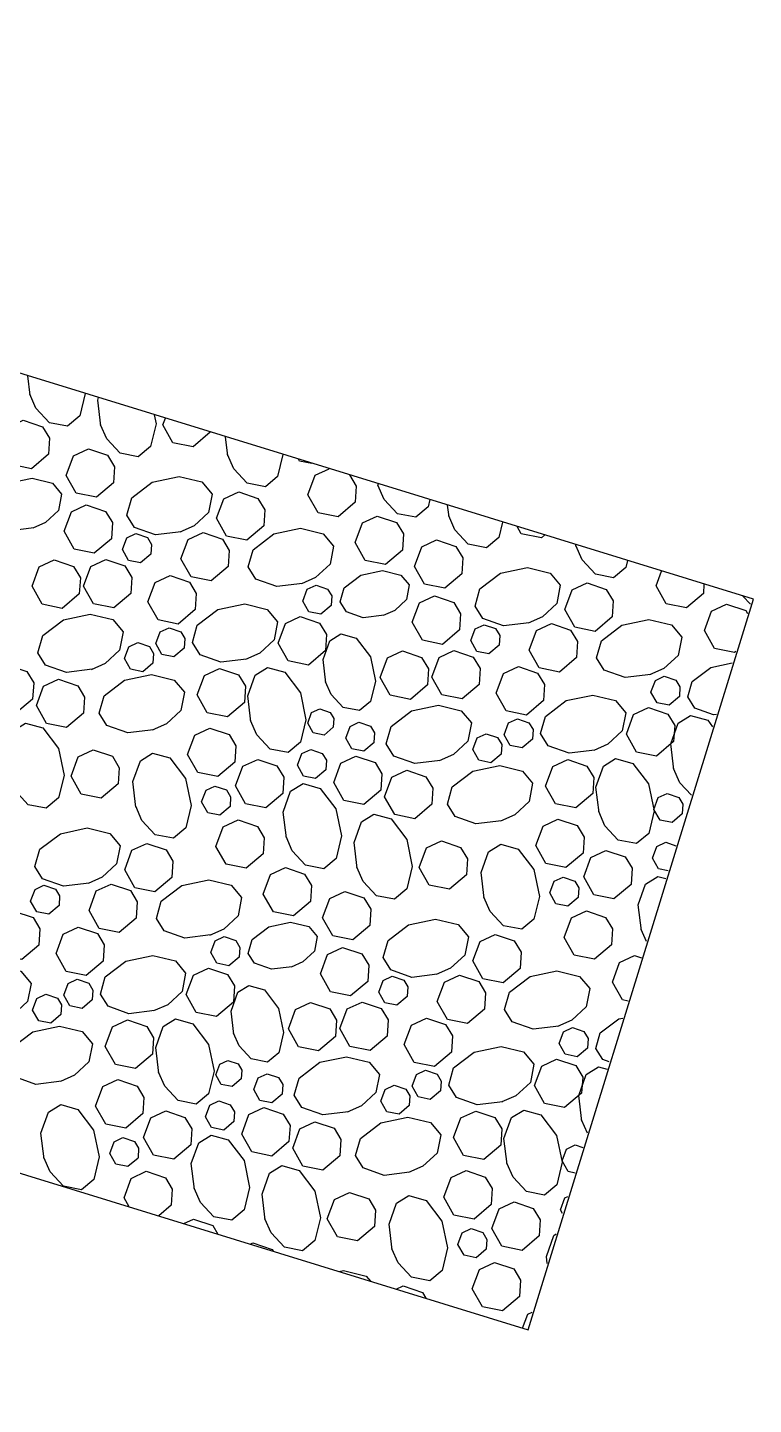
# Model space of a CAD drawing. Header units: feet. Extents: x 10084 to 13321, y 3329 to 8503.
# Drawn here: x 11707.15 to 11716.65, y 4737.23 to 4755.25 of the extents above; entities that cross this region are included whole.
import ezdxf

# ---------------------------------------------------------------- set-up
doc = ezdxf.new("R2010")
doc.units = ezdxf.units.FT
doc.header["$LTSCALE"] = 40
doc.header["$MEASUREMENT"] = 0
doc.layers.add('Level 1', color=7, linetype='Continuous')
doc.layers.add('STORM', color=2, linetype='Continuous')

msp = doc.modelspace()

# ---------------------------------------------------------------- linework, layer by layer
at = {"layer": 'Level 1', "color": 5, "linetype": 'Continuous', "lineweight": 40}
msp.add_arc((11331.445, 4861.244), 384.38, 339.91875, 350.55521, dxfattribs=at)
at = {"layer": 'Level 1', "color": 5, "linetype": 'Continuous', "lineweight": 70, "extrusion": (0, 0, -1)}
msp.add_arc((-11330.49, 4863.179), 390, 190.72925, 203.41601, dxfattribs=at)
at = {"layer": 'STORM', "color": 5, "flags": 128}
msp.add_lwpolyline([(11697.535, 4753.659), (11694.59, 4744.103), (11713.703, 4738.212), (11716.648, 4747.769)], close=True, dxfattribs=at)
for points in [[(11707.186, 4750.439), (11707.155, 4750.693)], [(11707.907, 4750.461), (11707.836, 4750.168), (11707.675, 4750.033), (11707.438, 4750.079), (11707.263, 4750.267), (11707.181, 4750.453)], [(11708.111, 4750.039), (11708.07, 4750.375), (11708.082, 4750.407)], [(11708.808, 4750.183), (11708.833, 4750.063), (11708.762, 4749.768), (11708.601, 4749.633), (11708.363, 4749.679), (11708.189, 4749.868), (11708.106, 4750.053)], [(11707.425, 4749.666), (11707.202, 4749.477), (11706.939, 4749.53), (11706.807, 4749.764), (11706.902, 4750.02), (11707.097, 4750.111), (11707.349, 4750.026), (11707.438, 4749.877), (11707.425, 4749.666)], [(11709.542, 4749.953), (11709.319, 4749.764), (11709.055, 4749.817), (11708.924, 4750.051), (11708.956, 4750.138)], [(11709.542, 4749.957), (11709.542, 4749.953)], [(11709.774, 4749.646), (11709.744, 4749.895)], [(11708.277, 4749.292), (11708.054, 4749.103), (11707.79, 4749.156), (11707.659, 4749.39), (11707.754, 4749.646), (11707.949, 4749.737), (11708.2, 4749.652), (11708.29, 4749.503), (11708.277, 4749.292)], [(11710.494, 4749.664), (11710.424, 4749.375), (11710.264, 4749.241), (11710.026, 4749.286), (11709.852, 4749.475), (11709.77, 4749.661)], [(11710.873, 4749.547), (11710.87, 4749.543), (11710.711, 4749.575), (11710.697, 4749.601)], [(11711.438, 4749.037), (11711.215, 4748.848), (11710.952, 4748.901), (11710.82, 4749.135), (11710.915, 4749.391), (11711.1, 4749.477)], [(11707.233, 4748.703), (11706.931, 4748.666), (11706.685, 4748.753), (11706.595, 4748.898), (11706.652, 4749.102), (11706.894, 4749.286), (11707.211, 4749.353), (11707.477, 4749.288), (11707.598, 4749.144), (11707.557, 4748.93), (11707.387, 4748.773), (11707.22, 4748.699)], [(11709.161, 4748.653), (11708.825, 4748.612), (11708.552, 4748.709), (11708.452, 4748.87), (11708.515, 4749.096), (11708.784, 4749.3), (11709.137, 4749.375), (11709.432, 4749.303), (11709.566, 4749.142), (11709.521, 4748.905), (11709.332, 4748.731), (11709.146, 4748.648)], [(11711.362, 4749.396), (11711.451, 4749.248), (11711.438, 4749.037)], [(11712.415, 4749.072), (11712.391, 4748.977), (11712.231, 4748.842), (11711.993, 4748.887), (11711.819, 4749.076), (11711.736, 4749.262)], [(11711.741, 4749.248), (11711.737, 4749.281)], [(11710.244, 4748.729), (11710.021, 4748.54), (11709.757, 4748.593), (11709.626, 4748.828), (11709.72, 4749.083), (11709.915, 4749.174), (11710.167, 4749.089), (11710.257, 4748.94), (11710.244, 4748.729)], [(11708.249, 4748.559), (11708.026, 4748.37), (11707.762, 4748.423), (11707.631, 4748.658), (11707.726, 4748.913), (11707.921, 4749.005), (11708.172, 4748.919), (11708.263, 4748.771), (11708.249, 4748.559)], [(11712.666, 4748.848), (11712.648, 4749)], [(11712.057, 4748.413), (11711.834, 4748.224), (11711.57, 4748.277), (11711.439, 4748.511), (11711.533, 4748.767), (11711.728, 4748.858), (11711.98, 4748.773), (11712.07, 4748.624), (11712.057, 4748.413)], [(11713.366, 4748.779), (11713.317, 4748.577), (11713.156, 4748.442), (11712.918, 4748.488), (11712.744, 4748.677), (11712.662, 4748.862)], [(11713.917, 4748.609), (11713.874, 4748.573), (11713.611, 4748.626), (11713.558, 4748.719)], [(11708.766, 4748.36), (11708.632, 4748.247), (11708.474, 4748.278), (11708.395, 4748.419), (11708.452, 4748.572), (11708.569, 4748.627), (11708.72, 4748.576), (11708.774, 4748.487), (11708.766, 4748.36)], [(11709.778, 4748.197), (11709.555, 4748.008), (11709.291, 4748.061), (11709.159, 4748.296), (11709.254, 4748.551), (11709.45, 4748.643), (11709.701, 4748.557), (11709.791, 4748.408), (11709.778, 4748.197)], [(11710.749, 4747.975), (11710.413, 4747.934), (11710.14, 4748.031), (11710.04, 4748.192), (11710.104, 4748.417), (11710.373, 4748.623), (11710.725, 4748.697), (11711.02, 4748.625), (11711.154, 4748.464), (11711.109, 4748.227), (11710.92, 4748.053), (11710.734, 4747.97)], [(11712.833, 4748.1), (11712.61, 4747.912), (11712.346, 4747.965), (11712.215, 4748.199), (11712.309, 4748.454), (11712.504, 4748.546), (11712.756, 4748.46), (11712.846, 4748.312), (11712.832, 4748.101)], [(11715.002, 4748.275), (11714.98, 4748.184), (11714.819, 4748.05), (11714.581, 4748.095), (11714.407, 4748.284), (11714.325, 4748.47)], [(11714.329, 4748.455), (11714.326, 4748.483)], [(11707.829, 4747.839), (11707.606, 4747.65), (11707.343, 4747.703), (11707.211, 4747.938), (11707.306, 4748.193), (11707.501, 4748.285), (11707.753, 4748.199), (11707.843, 4748.05), (11707.829, 4747.839)], [(11708.504, 4747.844), (11708.281, 4747.655), (11708.017, 4747.708), (11707.886, 4747.942), (11707.981, 4748.198), (11708.176, 4748.289), (11708.427, 4748.204), (11708.517, 4748.055), (11708.504, 4747.844)], [(11713.716, 4747.462), (11713.38, 4747.421), (11713.107, 4747.518), (11713.007, 4747.679), (11713.071, 4747.904), (11713.34, 4748.109), (11713.692, 4748.184), (11713.987, 4748.112), (11714.121, 4747.951), (11714.076, 4747.713), (11713.887, 4747.539), (11713.702, 4747.457)], [(11709.345, 4747.634), (11709.122, 4747.445), (11708.859, 4747.498), (11708.727, 4747.733), (11708.822, 4747.988), (11709.017, 4748.08), (11709.269, 4747.994), (11709.359, 4747.845), (11709.345, 4747.634)], [(11711.816, 4747.56), (11711.544, 4747.526), (11711.323, 4747.605), (11711.242, 4747.735), (11711.293, 4747.918), (11711.511, 4748.084), (11711.797, 4748.144), (11712.035, 4748.086), (11712.144, 4747.956), (11712.108, 4747.764), (11711.955, 4747.623), (11711.804, 4747.556)], [(11714.799, 4747.538), (11714.576, 4747.349), (11714.313, 4747.402), (11714.181, 4747.636), (11714.276, 4747.892), (11714.471, 4747.983), (11714.722, 4747.898), (11714.812, 4747.749), (11714.799, 4747.538)], [(11715.994, 4747.846), (11715.771, 4747.657), (11715.507, 4747.71), (11715.375, 4747.944), (11715.447, 4748.137)], [(11711.124, 4747.687), (11710.99, 4747.573), (11710.832, 4747.605), (11710.753, 4747.746), (11710.809, 4747.899), (11710.927, 4747.954), (11711.077, 4747.902), (11711.131, 4747.813), (11711.123, 4747.687)], [(11712.804, 4747.368), (11712.581, 4747.179), (11712.318, 4747.232), (11712.186, 4747.467), (11712.281, 4747.722), (11712.476, 4747.813), (11712.728, 4747.728), (11712.818, 4747.579), (11712.804, 4747.368)], [(11716.001, 4747.967), (11715.994, 4747.846)], [(11716.609, 4747.704), (11716.511, 4747.809)], [(11710.018, 4746.986), (11709.682, 4746.945), (11709.409, 4747.042), (11709.309, 4747.203), (11709.373, 4747.428), (11709.642, 4747.633), (11709.994, 4747.708), (11710.289, 4747.636), (11710.423, 4747.475), (11710.378, 4747.237), (11710.189, 4747.063), (11710.004, 4746.981)], [(11716.418, 4747.085), (11716.401, 4747.072), (11716.138, 4747.125), (11716.006, 4747.359), (11716.101, 4747.614), (11716.297, 4747.706), (11716.548, 4747.62), (11716.571, 4747.582)], [(11707.997, 4746.852), (11707.661, 4746.811), (11707.388, 4746.908), (11707.288, 4747.069), (11707.352, 4747.295), (11707.621, 4747.5), (11707.973, 4747.574), (11708.268, 4747.503), (11708.402, 4747.342), (11708.357, 4747.104), (11708.168, 4746.93), (11707.983, 4746.847)], [(11711.049, 4747.097), (11710.826, 4746.908), (11710.562, 4746.961), (11710.431, 4747.196), (11710.525, 4747.451), (11710.72, 4747.542), (11710.972, 4747.457), (11711.062, 4747.308), (11711.049, 4747.097)], [(11714.333, 4747.006), (11714.11, 4746.817), (11713.847, 4746.87), (11713.715, 4747.104), (11713.81, 4747.36), (11714.005, 4747.451), (11714.256, 4747.366), (11714.346, 4747.217), (11714.333, 4747.006)], [(11715.304, 4746.784), (11714.969, 4746.743), (11714.695, 4746.84), (11714.596, 4747.001), (11714.659, 4747.226), (11714.928, 4747.431), (11715.28, 4747.506), (11715.575, 4747.434), (11715.71, 4747.273), (11715.664, 4747.035), (11715.476, 4746.861), (11715.29, 4746.779)], [(11709.202, 4747.129), (11709.068, 4747.015), (11708.91, 4747.047), (11708.831, 4747.188), (11708.888, 4747.341), (11709.005, 4747.396), (11709.156, 4747.344), (11709.21, 4747.255), (11709.202, 4747.129)], [(11711.055, 4746.677), (11711.018, 4746.979), (11711.105, 4747.225), (11711.25, 4747.315), (11711.453, 4747.258), (11711.638, 4747.015), (11711.705, 4746.698), (11711.64, 4746.433), (11711.496, 4746.312), (11711.281, 4746.353), (11711.125, 4746.523), (11711.05, 4746.69)], [(11713.322, 4747.169), (11713.188, 4747.055), (11713.03, 4747.087), (11712.951, 4747.228), (11713.008, 4747.381), (11713.124, 4747.436), (11713.276, 4747.385), (11713.33, 4747.296), (11713.322, 4747.169)], [(11708.792, 4746.934), (11708.659, 4746.821), (11708.501, 4746.853), (11708.422, 4746.993), (11708.478, 4747.147), (11708.596, 4747.201), (11708.747, 4747.15), (11708.8, 4747.061), (11708.792, 4746.934)], [(11712.385, 4746.648), (11712.162, 4746.459), (11711.898, 4746.512), (11711.766, 4746.747), (11711.861, 4747.002), (11712.057, 4747.093), (11712.308, 4747.008), (11712.398, 4746.859), (11712.385, 4746.648)], [(11713.06, 4746.653), (11712.836, 4746.464), (11712.573, 4746.517), (11712.442, 4746.751), (11712.536, 4747.007), (11712.731, 4747.098), (11712.983, 4747.012), (11713.073, 4746.864), (11713.059, 4746.653)], [(11707.219, 4746.463), (11706.996, 4746.274), (11706.733, 4746.327), (11706.601, 4746.561), (11706.696, 4746.817), (11706.891, 4746.908), (11707.143, 4746.822), (11707.233, 4746.674), (11707.219, 4746.463)], [(11716.164, 4746.263), (11716.126, 4746.258), (11715.88, 4746.346), (11715.79, 4746.491), (11715.848, 4746.694), (11716.09, 4746.878), (11716.372, 4746.938)], [(11707.886, 4746.278), (11707.663, 4746.089), (11707.399, 4746.142), (11707.268, 4746.377), (11707.362, 4746.632), (11707.558, 4746.723), (11707.809, 4746.638), (11707.899, 4746.489), (11707.886, 4746.278)], [(11708.799, 4746.062), (11708.463, 4746.021), (11708.19, 4746.118), (11708.09, 4746.279), (11708.153, 4746.505), (11708.422, 4746.71), (11708.774, 4746.784), (11709.069, 4746.712), (11709.204, 4746.552), (11709.158, 4746.314), (11708.97, 4746.14), (11708.784, 4746.057)], [(11709.991, 4746.418), (11709.767, 4746.229), (11709.504, 4746.282), (11709.372, 4746.517), (11709.467, 4746.772), (11709.663, 4746.864), (11709.914, 4746.778), (11710.004, 4746.63), (11709.99, 4746.418)], [(11710.073, 4746.168), (11710.032, 4746.504), (11710.129, 4746.777), (11710.29, 4746.877), (11710.516, 4746.813), (11710.721, 4746.544), (11710.795, 4746.192), (11710.723, 4745.897), (11710.563, 4745.762), (11710.325, 4745.808), (11710.151, 4745.997), (11710.068, 4746.182)], [(11713.901, 4746.443), (11713.678, 4746.254), (11713.415, 4746.307), (11713.283, 4746.541), (11713.378, 4746.797), (11713.573, 4746.888), (11713.824, 4746.803), (11713.914, 4746.654), (11713.901, 4746.443)], [(11715.679, 4746.495), (11715.545, 4746.382), (11715.387, 4746.414), (11715.308, 4746.554), (11715.365, 4746.708), (11715.482, 4746.762), (11715.633, 4746.711), (11715.687, 4746.622), (11715.679, 4746.495)], [(11712.552, 4745.661), (11712.217, 4745.62), (11711.943, 4745.717), (11711.844, 4745.878), (11711.907, 4746.104), (11712.176, 4746.309), (11712.528, 4746.383), (11712.823, 4746.311), (11712.958, 4746.151), (11712.912, 4745.913), (11712.724, 4745.739), (11712.538, 4745.656)], [(11714.573, 4745.795), (11714.237, 4745.754), (11713.964, 4745.851), (11713.864, 4746.012), (11713.928, 4746.237), (11714.197, 4746.442), (11714.549, 4746.516), (11714.844, 4746.445), (11714.978, 4746.284), (11714.933, 4746.046), (11714.745, 4745.872), (11714.559, 4745.79)], [(11711.152, 4746.094), (11711.031, 4745.992), (11710.889, 4746.021), (11710.818, 4746.147), (11710.869, 4746.285), (11710.975, 4746.335), (11711.111, 4746.288), (11711.159, 4746.208), (11711.152, 4746.094)], [(11713.757, 4745.937), (11713.623, 4745.824), (11713.465, 4745.856), (11713.386, 4745.997), (11713.443, 4746.15), (11713.56, 4746.205), (11713.711, 4746.153), (11713.765, 4746.064), (11713.757, 4745.937)], [(11715.604, 4745.906), (11715.381, 4745.717), (11715.118, 4745.77), (11714.986, 4746.005), (11715.081, 4746.26), (11715.276, 4746.351), (11715.528, 4746.266), (11715.618, 4746.117), (11715.604, 4745.906)], [(11715.607, 4745.541), (11715.566, 4745.876), (11715.663, 4746.149), (11715.824, 4746.249), (11716.05, 4746.186), (11716.114, 4746.101)], [(11706.908, 4745.44), (11706.868, 4745.776), (11706.965, 4746.049), (11707.126, 4746.149), (11707.351, 4746.085), (11707.556, 4745.816), (11707.63, 4745.464), (11707.559, 4745.169), (11707.398, 4745.035), (11707.16, 4745.08), (11706.986, 4745.269), (11706.904, 4745.454)], [(11709.864, 4745.638), (11709.641, 4745.449), (11709.378, 4745.502), (11709.246, 4745.737), (11709.341, 4745.992), (11709.536, 4746.084), (11709.788, 4745.998), (11709.878, 4745.85), (11709.864, 4745.638)], [(11711.685, 4745.893), (11711.551, 4745.78), (11711.393, 4745.811), (11711.314, 4745.952), (11711.371, 4746.105), (11711.488, 4746.16), (11711.639, 4746.109), (11711.693, 4746.02), (11711.684, 4745.893)], [(11713.348, 4745.743), (11713.214, 4745.63), (11713.056, 4745.662), (11712.977, 4745.802), (11713.034, 4745.955), (11713.151, 4746.01), (11713.302, 4745.959), (11713.356, 4745.87), (11713.348, 4745.743)], [(11708.339, 4745.354), (11708.116, 4745.165), (11707.853, 4745.218), (11707.721, 4745.452), (11707.816, 4745.708), (11708.011, 4745.799), (11708.263, 4745.714), (11708.353, 4745.565), (11708.339, 4745.354)], [(11708.571, 4745.047), (11708.53, 4745.383), (11708.628, 4745.656), (11708.789, 4745.756), (11709.014, 4745.692), (11709.219, 4745.424), (11709.293, 4745.071), (11709.222, 4744.776), (11709.061, 4744.642), (11708.823, 4744.687), (11708.649, 4744.876), (11708.567, 4745.062)], [(11710.491, 4745.229), (11710.268, 4745.04), (11710.004, 4745.093), (11709.873, 4745.327), (11709.968, 4745.583), (11710.163, 4745.674), (11710.415, 4745.589), (11710.504, 4745.44), (11710.491, 4745.229)], [(11711.054, 4745.536), (11710.92, 4745.423), (11710.762, 4745.455), (11710.683, 4745.596), (11710.74, 4745.749), (11710.857, 4745.804), (11711.008, 4745.752), (11711.062, 4745.663), (11711.054, 4745.536)], [(11711.775, 4745.272), (11711.552, 4745.083), (11711.288, 4745.136), (11711.157, 4745.37), (11711.252, 4745.626), (11711.447, 4745.717), (11711.698, 4745.631), (11711.788, 4745.483), (11711.775, 4745.272)], [(11714.546, 4745.227), (11714.323, 4745.038), (11714.06, 4745.091), (11713.928, 4745.325), (11714.023, 4745.581), (11714.218, 4745.672), (11714.469, 4745.587), (11714.559, 4745.438), (11714.546, 4745.227)], [(11714.628, 4744.977), (11714.587, 4745.312), (11714.685, 4745.586), (11714.845, 4745.685), (11715.071, 4745.622), (11715.276, 4745.353), (11715.35, 4745.001), (11715.279, 4744.706), (11715.118, 4744.571), (11714.88, 4744.617), (11714.706, 4744.806), (11714.624, 4744.991)], [(11712.441, 4745.087), (11712.218, 4744.898), (11711.955, 4744.951), (11711.823, 4745.185), (11711.918, 4745.441), (11712.113, 4745.532), (11712.364, 4745.447), (11712.454, 4745.298), (11712.441, 4745.087)], [(11713.354, 4744.871), (11713.018, 4744.83), (11712.745, 4744.927), (11712.645, 4745.088), (11712.709, 4745.314), (11712.978, 4745.519), (11713.33, 4745.593), (11713.625, 4745.521), (11713.76, 4745.361), (11713.714, 4745.123), (11713.525, 4744.949), (11713.34, 4744.866)], [(11715.838, 4745.204), (11715.685, 4745.369), (11715.603, 4745.555)], [(11709.801, 4745.058), (11709.667, 4744.944), (11709.509, 4744.976), (11709.43, 4745.117), (11709.487, 4745.27), (11709.604, 4745.325), (11709.755, 4745.274), (11709.809, 4745.184), (11709.801, 4745.058)], [(11710.539, 4744.649), (11710.497, 4744.984), (11710.594, 4745.257), (11710.756, 4745.357), (11710.981, 4745.293), (11711.186, 4745.025), (11711.261, 4744.672), (11711.189, 4744.378), (11711.028, 4744.243), (11710.79, 4744.288), (11710.616, 4744.477), (11710.534, 4744.663)], [(11715.718, 4744.96), (11715.584, 4744.847), (11715.426, 4744.879), (11715.347, 4745.02), (11715.404, 4745.173), (11715.521, 4745.228), (11715.672, 4745.176), (11715.726, 4745.087), (11715.718, 4744.96)], [(11711.464, 4744.249), (11711.423, 4744.585), (11711.52, 4744.858), (11711.681, 4744.958), (11711.907, 4744.894), (11712.112, 4744.625), (11712.186, 4744.273), (11712.114, 4743.978), (11711.954, 4743.843), (11711.716, 4743.889), (11711.542, 4744.078), (11711.459, 4744.263)], [(11707.958, 4744.054), (11707.622, 4744.013), (11707.349, 4744.11), (11707.249, 4744.271), (11707.313, 4744.497), (11707.582, 4744.701), (11707.934, 4744.776), (11708.229, 4744.704), (11708.364, 4744.544), (11708.318, 4744.305), (11708.129, 4744.132), (11707.944, 4744.049)], [(11710.236, 4744.438), (11710.013, 4744.249), (11709.749, 4744.302), (11709.617, 4744.536), (11709.712, 4744.792), (11709.907, 4744.883), (11710.159, 4744.797), (11710.249, 4744.649), (11710.236, 4744.438)], [(11714.419, 4744.447), (11714.196, 4744.258), (11713.933, 4744.311), (11713.801, 4744.546), (11713.896, 4744.801), (11714.091, 4744.892), (11714.343, 4744.807), (11714.433, 4744.658), (11714.419, 4744.447)], [(11709.041, 4744.13), (11708.818, 4743.941), (11708.555, 4743.994), (11708.423, 4744.228), (11708.518, 4744.484), (11708.713, 4744.575), (11708.964, 4744.49), (11709.055, 4744.341), (11709.041, 4744.13)], [(11712.895, 4744.163), (11712.672, 4743.974), (11712.408, 4744.027), (11712.277, 4744.261), (11712.371, 4744.517), (11712.567, 4744.608), (11712.818, 4744.523), (11712.908, 4744.374), (11712.895, 4744.163)], [(11713.127, 4743.856), (11713.085, 4744.192), (11713.183, 4744.465), (11713.344, 4744.565), (11713.57, 4744.501), (11713.774, 4744.232), (11713.849, 4743.88), (11713.777, 4743.585), (11713.617, 4743.451), (11713.379, 4743.496), (11713.205, 4743.685), (11713.122, 4743.87)], [(11715.533, 4744.215), (11715.406, 4744.241), (11715.327, 4744.381), (11715.384, 4744.535), (11715.501, 4744.589), (11715.635, 4744.544)], [(11715.047, 4744.038), (11714.824, 4743.849), (11714.56, 4743.902), (11714.428, 4744.136), (11714.523, 4744.392), (11714.719, 4744.483), (11714.97, 4744.398), (11715.06, 4744.249), (11715.047, 4744.038)], [(11710.854, 4743.814), (11710.631, 4743.625), (11710.368, 4743.678), (11710.236, 4743.912), (11710.331, 4744.168), (11710.526, 4744.259), (11710.777, 4744.173), (11710.867, 4744.025), (11710.854, 4743.814)], [(11707.564, 4743.761), (11707.43, 4743.648), (11707.272, 4743.679), (11707.193, 4743.82), (11707.25, 4743.973), (11707.367, 4744.028), (11707.518, 4743.977), (11707.572, 4743.888), (11707.564, 4743.761)], [(11708.575, 4743.598), (11708.352, 4743.409), (11708.089, 4743.462), (11707.957, 4743.697), (11708.052, 4743.952), (11708.247, 4744.043), (11708.498, 4743.958), (11708.588, 4743.809), (11708.575, 4743.598)], [(11709.546, 4743.376), (11709.21, 4743.335), (11708.938, 4743.432), (11708.838, 4743.593), (11708.901, 4743.819), (11709.17, 4744.023), (11709.522, 4744.098), (11709.817, 4744.026), (11709.952, 4743.865), (11709.906, 4743.628), (11709.718, 4743.453), (11709.532, 4743.371)], [(11714.356, 4743.866), (11714.222, 4743.753), (11714.064, 4743.785), (11713.985, 4743.926), (11714.042, 4744.079), (11714.159, 4744.134), (11714.31, 4744.082), (11714.364, 4743.993), (11714.356, 4743.867)], [(11715.182, 4743.434), (11715.141, 4743.77), (11715.238, 4744.043), (11715.399, 4744.143), (11715.502, 4744.114)], [(11711.63, 4743.501), (11711.407, 4743.313), (11711.144, 4743.366), (11711.012, 4743.6), (11711.106, 4743.855), (11711.302, 4743.947), (11711.553, 4743.861), (11711.643, 4743.713), (11711.63, 4743.502)], [(11707.302, 4743.245), (11707.078, 4743.056), (11706.815, 4743.109), (11706.683, 4743.343), (11706.778, 4743.599), (11706.973, 4743.69), (11707.225, 4743.605), (11707.315, 4743.456), (11707.301, 4743.245)], [(11714.791, 4743.247), (11714.568, 4743.058), (11714.305, 4743.111), (11714.173, 4743.345), (11714.267, 4743.6), (11714.463, 4743.692), (11714.714, 4743.606), (11714.804, 4743.458), (11714.791, 4743.247)], [(11708.143, 4743.035), (11707.92, 4742.846), (11707.656, 4742.899), (11707.525, 4743.133), (11707.62, 4743.389), (11707.815, 4743.48), (11708.066, 4743.395), (11708.156, 4743.246), (11708.143, 4743.035)], [(11710.613, 4742.961), (11710.342, 4742.927), (11710.12, 4743.006), (11710.04, 4743.136), (11710.091, 4743.319), (11710.308, 4743.485), (11710.594, 4743.545), (11710.833, 4743.487), (11710.942, 4743.357), (11710.905, 4743.165), (11710.752, 4743.023), (11710.602, 4742.957)], [(11712.513, 4742.863), (11712.178, 4742.821), (11711.905, 4742.919), (11711.805, 4743.08), (11711.868, 4743.305), (11712.137, 4743.51), (11712.49, 4743.585), (11712.784, 4743.513), (11712.919, 4743.352), (11712.873, 4743.114), (11712.685, 4742.94), (11712.499, 4742.858)], [(11709.921, 4743.087), (11709.787, 4742.974), (11709.629, 4743.006), (11709.55, 4743.146), (11709.607, 4743.3), (11709.724, 4743.355), (11709.875, 4743.303), (11709.929, 4743.214), (11709.921, 4743.087)], [(11713.597, 4742.939), (11713.373, 4742.75), (11713.11, 4742.803), (11712.978, 4743.037), (11713.073, 4743.293), (11713.268, 4743.384), (11713.52, 4743.298), (11713.61, 4743.15), (11713.596, 4742.939)], [(11715.248, 4743.29), (11715.178, 4743.449)], [(11711.602, 4742.769), (11711.379, 4742.58), (11711.115, 4742.633), (11710.984, 4742.868), (11711.078, 4743.123), (11711.274, 4743.214), (11711.525, 4743.129), (11711.615, 4742.98), (11711.602, 4742.769)], [(11706.794, 4742.253), (11706.458, 4742.212), (11706.185, 4742.309), (11706.085, 4742.47), (11706.149, 4742.696), (11706.418, 4742.901), (11706.77, 4742.975), (11707.065, 4742.903), (11707.2, 4742.743), (11707.154, 4742.505), (11706.966, 4742.331), (11706.78, 4742.248)], [(11708.815, 4742.386), (11708.479, 4742.346), (11708.206, 4742.443), (11708.106, 4742.604), (11708.17, 4742.829), (11708.439, 4743.034), (11708.791, 4743.109), (11709.086, 4743.037), (11709.22, 4742.876), (11709.175, 4742.638), (11708.987, 4742.464), (11708.801, 4742.382)], [(11709.846, 4742.498), (11709.623, 4742.309), (11709.359, 4742.362), (11709.228, 4742.597), (11709.323, 4742.852), (11709.518, 4742.943), (11709.77, 4742.858), (11709.86, 4742.709), (11709.846, 4742.498)], [(11715.008, 4742.511), (11714.935, 4742.526), (11714.804, 4742.76), (11714.898, 4743.015), (11715.094, 4743.107), (11715.182, 4743.077)], [(11707.999, 4742.529), (11707.865, 4742.416), (11707.707, 4742.448), (11707.628, 4742.589), (11707.685, 4742.742), (11707.802, 4742.797), (11707.953, 4742.745), (11708.007, 4742.656), (11707.999, 4742.529)], [(11712.119, 4742.57), (11711.985, 4742.456), (11711.827, 4742.488), (11711.748, 4742.629), (11711.805, 4742.782), (11711.922, 4742.837), (11712.073, 4742.786), (11712.127, 4742.697), (11712.119, 4742.57)], [(11713.13, 4742.407), (11712.907, 4742.218), (11712.644, 4742.271), (11712.512, 4742.505), (11712.607, 4742.761), (11712.802, 4742.852), (11713.054, 4742.767), (11713.144, 4742.618), (11713.13, 4742.407)], [(11714.102, 4742.185), (11713.766, 4742.144), (11713.493, 4742.241), (11713.393, 4742.402), (11713.457, 4742.627), (11713.726, 4742.832), (11714.078, 4742.907), (11714.373, 4742.835), (11714.507, 4742.674), (11714.462, 4742.436), (11714.273, 4742.262), (11714.087, 4742.18)], [(11707.59, 4742.335), (11707.456, 4742.222), (11707.298, 4742.254), (11707.219, 4742.394), (11707.276, 4742.547), (11707.393, 4742.602), (11707.544, 4742.551), (11707.598, 4742.462), (11707.59, 4742.335)], [(11709.852, 4742.078), (11709.815, 4742.38), (11709.903, 4742.626), (11710.048, 4742.716), (11710.251, 4742.658), (11710.435, 4742.416), (11710.502, 4742.099), (11710.438, 4741.834), (11710.293, 4741.713), (11710.079, 4741.754), (11709.922, 4741.924), (11709.848, 4742.091)], [(11711.182, 4742.049), (11710.959, 4741.86), (11710.695, 4741.913), (11710.564, 4742.148), (11710.658, 4742.403), (11710.854, 4742.494), (11711.105, 4742.409), (11711.195, 4742.26), (11711.182, 4742.049)], [(11711.857, 4742.054), (11711.634, 4741.865), (11711.37, 4741.918), (11711.239, 4742.152), (11711.334, 4742.408), (11711.529, 4742.499), (11711.78, 4742.413), (11711.871, 4742.265), (11711.857, 4742.054)], [(11708.788, 4741.819), (11708.565, 4741.63), (11708.302, 4741.683), (11708.17, 4741.918), (11708.265, 4742.173), (11708.46, 4742.264), (11708.711, 4742.179), (11708.801, 4742.03), (11708.788, 4741.819)], [(11708.87, 4741.569), (11708.829, 4741.904), (11708.927, 4742.178), (11709.087, 4742.277), (11709.313, 4742.214), (11709.518, 4741.945), (11709.592, 4741.593), (11709.521, 4741.298), (11709.36, 4741.163), (11709.122, 4741.209), (11708.948, 4741.398), (11708.866, 4741.583)], [(11712.699, 4741.844), (11712.476, 4741.655), (11712.212, 4741.708), (11712.08, 4741.942), (11712.175, 4742.198), (11712.37, 4742.289), (11712.622, 4742.204), (11712.712, 4742.055), (11712.698, 4741.844)], [(11714.763, 4741.716), (11714.678, 4741.747), (11714.588, 4741.891), (11714.645, 4742.095), (11714.887, 4742.279), (11714.94, 4742.29)], [(11707.596, 4741.463), (11707.26, 4741.422), (11706.987, 4741.519), (11706.887, 4741.68), (11706.951, 4741.906), (11707.22, 4742.111), (11707.572, 4742.185), (11707.867, 4742.113), (11708.001, 4741.953), (11707.956, 4741.715), (11707.767, 4741.541), (11707.582, 4741.458)], [(11714.477, 4741.896), (11714.343, 4741.783), (11714.184, 4741.815), (11714.106, 4741.955), (11714.163, 4742.109), (11714.28, 4742.164), (11714.431, 4742.112), (11714.485, 4742.023), (11714.476, 4741.896)], [(11713.371, 4741.195), (11713.035, 4741.154), (11712.762, 4741.252), (11712.662, 4741.412), (11712.726, 4741.638), (11712.995, 4741.843), (11713.346, 4741.918), (11713.642, 4741.846), (11713.776, 4741.685), (11713.731, 4741.447), (11713.542, 4741.273), (11713.356, 4741.191)], [(11709.949, 4741.495), (11709.829, 4741.393), (11709.687, 4741.422), (11709.616, 4741.548), (11709.667, 4741.686), (11709.772, 4741.736), (11709.908, 4741.689), (11709.957, 4741.609), (11709.949, 4741.495)], [(11711.35, 4741.062), (11711.014, 4741.021), (11710.741, 4741.118), (11710.641, 4741.279), (11710.704, 4741.505), (11710.974, 4741.71), (11711.326, 4741.784), (11711.621, 4741.712), (11711.755, 4741.552), (11711.71, 4741.314), (11711.521, 4741.14), (11711.335, 4741.057)], [(11714.401, 4741.307), (11714.178, 4741.118), (11713.915, 4741.171), (11713.783, 4741.405), (11713.878, 4741.661), (11714.074, 4741.752), (11714.325, 4741.667), (11714.415, 4741.518), (11714.401, 4741.307)], [(11710.482, 4741.294), (11710.348, 4741.18), (11710.19, 4741.212), (11710.111, 4741.353), (11710.168, 4741.506), (11710.285, 4741.561), (11710.436, 4741.51), (11710.49, 4741.421), (11710.482, 4741.294)], [(11712.555, 4741.338), (11712.421, 4741.225), (11712.263, 4741.257), (11712.184, 4741.397), (11712.24, 4741.551), (11712.358, 4741.606), (11712.509, 4741.554), (11712.563, 4741.465), (11712.555, 4741.338)], [(11714.405, 4740.941), (11714.363, 4741.277), (11714.461, 4741.55), (11714.622, 4741.65), (11714.733, 4741.619)], [(11708.662, 4741.039), (11708.438, 4740.85), (11708.175, 4740.903), (11708.043, 4741.138), (11708.138, 4741.393), (11708.334, 4741.485), (11708.585, 4741.399), (11708.675, 4741.25), (11708.661, 4741.039)], [(11712.145, 4741.144), (11712.012, 4741.031), (11711.853, 4741.062), (11711.775, 4741.203), (11711.831, 4741.356), (11711.949, 4741.411), (11712.1, 4741.36), (11712.153, 4741.271), (11712.145, 4741.144)], [(11707.369, 4740.448), (11707.328, 4740.784), (11707.425, 4741.057), (11707.586, 4741.157), (11707.811, 4741.093), (11708.016, 4740.824), (11708.091, 4740.472), (11708.019, 4740.177), (11707.859, 4740.043), (11707.621, 4740.088), (11707.447, 4740.277), (11707.364, 4740.463)], [(11709.851, 4740.937), (11709.718, 4740.824), (11709.559, 4740.856), (11709.48, 4740.997), (11709.537, 4741.15), (11709.654, 4741.205), (11709.805, 4741.153), (11709.859, 4741.064), (11709.851, 4740.938)], [(11709.289, 4740.63), (11709.066, 4740.441), (11708.802, 4740.494), (11708.671, 4740.728), (11708.765, 4740.984), (11708.96, 4741.075), (11709.212, 4740.99), (11709.302, 4740.841), (11709.289, 4740.63)], [(11710.572, 4740.672), (11710.349, 4740.484), (11710.086, 4740.537), (11709.954, 4740.771), (11710.049, 4741.026), (11710.244, 4741.118), (11710.496, 4741.032), (11710.586, 4740.884), (11710.572, 4740.672)], [(11712.151, 4740.272), (11711.816, 4740.231), (11711.542, 4740.328), (11711.443, 4740.489), (11711.506, 4740.715), (11711.775, 4740.919), (11712.128, 4740.994), (11712.422, 4740.922), (11712.557, 4740.762), (11712.511, 4740.523), (11712.323, 4740.35), (11712.137, 4740.267)], [(11713.344, 4740.628), (11713.12, 4740.439), (11712.857, 4740.492), (11712.726, 4740.727), (11712.82, 4740.982), (11713.015, 4741.073), (11713.267, 4740.988), (11713.357, 4740.839), (11713.344, 4740.628)], [(11713.426, 4740.378), (11713.385, 4740.713), (11713.482, 4740.987), (11713.643, 4741.086), (11713.869, 4741.023), (11714.074, 4740.754), (11714.148, 4740.402), (11714.076, 4740.107), (11713.915, 4739.972), (11713.678, 4740.018), (11713.504, 4740.206), (11713.421, 4740.392)], [(11714.476, 4740.785), (11714.4, 4740.956)], [(11711.239, 4740.488), (11711.016, 4740.299), (11710.752, 4740.352), (11710.621, 4740.586), (11710.715, 4740.842), (11710.91, 4740.933), (11711.162, 4740.848), (11711.252, 4740.699), (11711.238, 4740.488)], [(11708.598, 4740.458), (11708.465, 4740.345), (11708.306, 4740.377), (11708.227, 4740.518), (11708.284, 4740.671), (11708.401, 4740.726), (11708.552, 4740.674), (11708.606, 4740.585), (11708.598, 4740.459)], [(11709.336, 4740.049), (11709.295, 4740.385), (11709.392, 4740.658), (11709.553, 4740.758), (11709.779, 4740.695), (11709.984, 4740.426), (11710.058, 4740.073), (11709.986, 4739.778), (11709.826, 4739.644), (11709.588, 4739.689), (11709.414, 4739.878), (11709.331, 4740.064)], [(11714.315, 4740.262), (11714.223, 4740.28), (11714.145, 4740.421), (11714.201, 4740.574), (11714.318, 4740.629), (11714.417, 4740.595)], [(11708.48, 4739.82), (11708.415, 4739.937), (11708.51, 4740.192), (11708.705, 4740.284), (11708.956, 4740.198), (11709.046, 4740.05), (11709.033, 4739.839)], [(11710.261, 4739.65), (11710.22, 4739.986), (11710.317, 4740.259), (11710.478, 4740.358), (11710.704, 4740.295), (11710.909, 4740.026), (11710.983, 4739.674), (11710.912, 4739.379), (11710.751, 4739.244), (11710.513, 4739.29), (11710.339, 4739.478), (11710.257, 4739.664)], [(11713.217, 4739.848), (11712.994, 4739.659), (11712.73, 4739.712), (11712.599, 4739.947), (11712.693, 4740.202), (11712.889, 4740.293), (11713.14, 4740.208), (11713.23, 4740.059), (11713.217, 4739.848)], [(11711.692, 4739.563), (11711.469, 4739.375), (11711.206, 4739.428), (11711.074, 4739.662), (11711.169, 4739.917), (11711.364, 4740.009), (11711.615, 4739.923), (11711.706, 4739.775), (11711.692, 4739.563)], [(11711.924, 4739.257), (11711.883, 4739.593), (11711.98, 4739.866), (11712.141, 4739.966), (11712.367, 4739.902), (11712.572, 4739.633), (11712.646, 4739.281), (11712.575, 4738.986), (11712.414, 4738.852), (11712.176, 4738.897), (11712.002, 4739.086), (11711.92, 4739.271)], [(11713.844, 4739.439), (11713.621, 4739.25), (11713.358, 4739.303), (11713.226, 4739.537), (11713.32, 4739.793), (11713.516, 4739.884), (11713.767, 4739.798), (11713.857, 4739.65), (11713.844, 4739.439)], [(11714.152, 4739.733), (11714.124, 4739.782), (11714.181, 4739.935), (11714.22, 4739.953)], [(11709.033, 4739.839), (11708.87, 4739.7)], [(11709.195, 4739.6), (11709.324, 4739.66), (11709.575, 4739.574), (11709.643, 4739.462)], [(11713.154, 4739.267), (11713.02, 4739.154), (11712.862, 4739.186), (11712.783, 4739.326), (11712.84, 4739.48), (11712.957, 4739.535), (11713.108, 4739.483), (11713.162, 4739.394), (11713.154, 4739.267)], [(11710.065, 4739.332), (11710.099, 4739.348), (11710.351, 4739.262), (11710.364, 4739.24)], [(11713.95, 4739.078), (11713.939, 4739.171), (11714.036, 4739.444), (11714.069, 4739.465)], [(11711.229, 4738.973), (11711.287, 4738.985), (11711.582, 4738.914), (11711.638, 4738.847)], [(11713.588, 4738.647), (11713.365, 4738.458), (11713.102, 4738.512), (11712.97, 4738.746), (11713.065, 4739.001), (11713.26, 4739.093), (11713.512, 4739.007), (11713.602, 4738.859), (11713.588, 4738.647)], [(11711.976, 4738.743), (11712.066, 4738.785), (11712.317, 4738.699), (11712.363, 4738.624)], [(11713.629, 4738.234), (11713.696, 4738.416), (11713.755, 4738.443)]]:
    msp.add_lwpolyline(points, dxfattribs=at)

doc.saveas('drawing.dxf')
